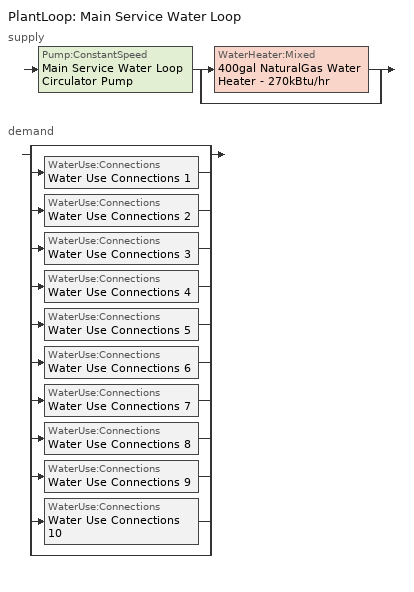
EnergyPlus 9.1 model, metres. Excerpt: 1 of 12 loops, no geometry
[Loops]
PlantLoop 'Main Service Water Loop'
 supply: Pump:ConstantSpeed 'Main Service Water Loop Circulator Pump' > split
  | WaterHeater:Mixed '400gal NaturalGas Water Heater - 270kBtu/hr'
  | bypass
 demand: split
  | bypass
  | WaterUse:Connections 'Water Use Connections 1'
  | WaterUse:Connections 'Water Use Connections 2'
  | WaterUse:Connections 'Water Use Connections 3'
  | WaterUse:Connections 'Water Use Connections 4'
  | WaterUse:Connections 'Water Use Connections 5'
  | WaterUse:Connections 'Water Use Connections 6'
  | WaterUse:Connections 'Water Use Connections 7'
  | WaterUse:Connections 'Water Use Connections 8'
  | WaterUse:Connections 'Water Use Connections 9'
  | WaterUse:Connections 'Water Use Connections 10'
  | bypass
[PlantLoop]
Main Service Water Loop: Fluid Type=Water; Plant Equipment Operation Scheme=Main Service Water Loop Operation Schemes; Maximum Loop Temperature {C}=60; Minimum Loop Temperature {C}=10; Maximum Loop Flow Rate {m3/s}=Autosize; Minimum Loop Flow Rate {m3/s}=0; Plant Loop Volume {m3}=Autocalculate; Load Distribution Scheme=Optimal; Plant Loop Demand Calculation Scheme=SingleSetpoint
[Sizing:Plant]
Main Service Water Loop: Loop Type=Heating; Design Loop Exit Temperature {C}=60; Loop Design Temperature Difference {deltaC}=5; Sizing Option=NonCoincident; Zone Timesteps in Averaging Window=1; Coincident Sizing Factor Mode=None
[PlantEquipmentOperationSchemes]
Main Service Water Loop Operation Schemes: Control Scheme Object Type 1=PlantEquipmentOperation:HeatingLoad; Control Scheme Name 1=Main Service Water Loop Heating Operation Scheme; Control Scheme Schedule Name 1=Always On Discrete
[PlantEquipmentOperation:HeatingLoad]
Main Service Water Loop Heating Operation Scheme: Load Range Lower Limit 1 {W}=0; Load Range Upper Limit 1 {W}=1000000000; Range Equipment List Name 1=Main Service Water Loop Heating Equipment List
[PlantEquipmentList]
Main Service Water Loop Heating Equipment List: WaterHeater:Mixed, 400gal NaturalGas Water Heater - 270kBtu/hr
[Pump:ConstantSpeed]
Main Service Water Loop Circulator Pump: Design Flow Rate {m3/s}=Autosize; Design Pump Head {Pa}=102043; Design Power Consumption {W}=Autosize; Motor Efficiency=0.9; Fraction of Motor Inefficiencies to Fluid Stream=0; Pump Control Type=Intermittent; Design Power Sizing Method=PowerPerFlowPerPressure; Design Electric Power per Unit Flow Rate {W/(m3/s)}=348701.1; Design Shaft Power per Unit Flow Rate per Unit Head=1.28205
[WaterHeater:Mixed]
400gal NaturalGas Water Heater - 270kBtu/hr: Tank Volume {m3}=1.51434; Setpoint Temperature Schedule=Service Water Loop Temp - 140F; Deadband Temperature Difference {deltaC}=2; Maximum Temperature Limit {C}=60; Heater Control Type=Cycle; Heater Maximum Capacity {W}=79124.2; Heater Ignition Minimum Flow Rate {m3/s}=0; Heater Ignition Delay {s}=0; Heater Fuel Type=NaturalGas; Heater Thermal Efficiency=0.78; Off Cycle Parasitic Fuel Consumption Rate {W}=127.752; Off Cycle Parasitic Fuel Type=NaturalGas; Off Cycle Parasitic Heat Fraction to Tank=0.8; On Cycle Parasitic Fuel Consumption Rate {W}=127.752; On Cycle Parasitic Fuel Type=NaturalGas; On Cycle Parasitic Heat Fraction to Tank=0; Ambient Temperature Indicator=Schedule; Ambient Temperature Schedule=Water Heater Ambient Temp Schedule - 70f; Off Cycle Loss Coefficient to Ambient Temperature {W/K}=6; Off Cycle Loss Fraction to Zone=1; On Cycle Loss Coefficient to Ambient Temperature {W/K}=6; On Cycle Loss Fraction to Zone=1; Use Side Effectiveness=1; Source Side Effectiveness=1; Use Side Design Flow Rate {m3/s}=Autosize; Source Side Design Flow Rate {m3/s}=Autosize; Indirect Water Heating Recovery Time {hr}=1.5; Source Side Flow Control Mode=IndirectHeatPrimarySetpoint
[SetpointManager:Scheduled]
Service hot water setpoint manager: Control Variable=Temperature; Schedule=Service Water Loop Temp - 140F
[WaterUse:Connections]
Name | Water Use Equipment Name 1
Water Use Connections 1 | Story 1 core space Service Water Use 2.5gal/min
Water Use Connections 2 | Story 1 east perimeter space Service Water Use 0.13gal/min
Water Use Connections 3 | Story 1 north perimeter space Service Water Use 0.13gal/min
Water Use Connections 4 | Story 1 south perimeter space Service Water Use 0.13gal/min
Water Use Connections 5 | Story 1 west perimeter space Service Water Use 0.13gal/min
Water Use Connections 6 | Story 2 core space Service Water Use 2.5gal/min
Water Use Connections 7 | Story 2 east perimeter space Service Water Use 0.13gal/min
Water Use Connections 8 | Story 2 north perimeter space Service Water Use 0.13gal/min
Water Use Connections 9 | Story 2 south perimeter space Service Water Use 0.13gal/min
Water Use Connections 10 | Story 2 west perimeter space Service Water Use 0.13gal/min
[WaterUse:Equipment] Flow Rate Fraction Schedule=NECB-A-Service Water Heating
Name | Peak Flow Rate {m3/s} | Target Temperature Schedule | Zone | Sensible Fraction Schedule | Latent Fraction Schedule
Story 1 core space Service Water Use 2.5gal/min | 0.00015785 | Schedule Ruleset 5 | ALL_ST=WholeBuilding_FL=Story 1_SCH=A | Schedule Ruleset 3 | Schedule Ruleset 4
Story 1 east perimeter space Service Water Use 0.13gal/min | 8.33871e-06 | Schedule Ruleset 8 | ALL_ST=WholeBuilding_FL=Story 1_SCH=A 4 | Schedule Ruleset 6 | Schedule Ruleset 7
Story 1 north perimeter space Service Water Use 0.13gal/min | 8.33871e-06 | Schedule Ruleset 11 | ALL_ST=WholeBuilding_FL=Story 1_SCH=A 2 | Schedule Ruleset 9 | Schedule Ruleset 10
Story 1 south perimeter space Service Water Use 0.13gal/min | 8.33871e-06 | Schedule Ruleset 14 | ALL_ST=WholeBuilding_FL=Story 1_SCH=A 3 | Schedule Ruleset 12 | Schedule Ruleset 13
Story 1 west perimeter space Service Water Use 0.13gal/min | 8.33871e-06 | Schedule Ruleset 17 | ALL_ST=WholeBuilding_FL=Story 1_SCH=A 1 | Schedule Ruleset 15 | Schedule Ruleset 16
Story 2 core space Service Water Use 2.5gal/min | 0.00015785 | Schedule Ruleset 20 | ALL_ST=WholeBuilding_FL=Story 2_SCH=A 4 | Schedule Ruleset 18 | Schedule Ruleset 19
Story 2 east perimeter space Service Water Use 0.13gal/min | 8.33871e-06 | Schedule Ruleset 23 | ALL_ST=WholeBuilding_FL=Story 2_SCH=A | Schedule Ruleset 21 | Schedule Ruleset 22
Story 2 north perimeter space Service Water Use 0.13gal/min | 8.33871e-06 | Schedule Ruleset 26 | ALL_ST=WholeBuilding_FL=Story 2_SCH=A 1 | Schedule Ruleset 24 | Schedule Ruleset 25
Story 2 south perimeter space Service Water Use 0.13gal/min | 8.33871e-06 | Schedule Ruleset 29 | ALL_ST=WholeBuilding_FL=Story 2_SCH=A 3 | Schedule Ruleset 27 | Schedule Ruleset 28
Story 2 west perimeter space Service Water Use 0.13gal/min | 8.33871e-06 | Schedule Ruleset 32 | ALL_ST=WholeBuilding_FL=Story 2_SCH=A 2 | Schedule Ruleset 30 | Schedule Ruleset 31
[Schedule:Day:Interval]
NECB-A-Service Water Heating Default; NECB-A-Service Water Heating Default|Wkdy Day: No, 07:00, 0.05, 08:00, 0.1, 10:00, 0.5, 16:00, 0.9, 17:00, 0.7, 18:00, 0.5, 19:00, 0.3, 22:00, 0.2, 24:00, 0.05
NECB-A-Service Water Heating Sat Day; NECB-A-Service Water Heating Sun|Hol Day; Schedule Day 12; Schedule Day 15; Schedule Day 18; Schedule Day 21; Schedule Day 24; Schedule Day 27; Schedule Day 30; Schedule Day 33; Schedule Day 6; Schedule Day 9: No, 24:00, 0.05
Schedule Day 10; Schedule Day 13; Schedule Day 16; Schedule Day 19; Schedule Day 22; Schedule Day 25; Schedule Day 28; Schedule Day 31; Schedule Day 34; Schedule Day 7; Service Water Loop Temp - 140F Default: No, 24:00, 60
Schedule Day 11; Schedule Day 14; Schedule Day 17; Schedule Day 20; Schedule Day 23; Schedule Day 26; Schedule Day 29; Schedule Day 32; Schedule Day 5; Schedule Day 8: No, 24:00, 0.2
Water Heater Ambient Temp Schedule - 70f Default: No, 24:00, 21.1111
[Schedule:Week:Daily]
NECB-A-Service Water Heating Week Rule - Jan1-Dec31: NECB-A-Service Water Heating Sun|Hol Day, NECB-A-Service Water Heating Default|Wkdy Day, NECB-A-Service Water Heating Default|Wkdy Day, NECB-A-Service Water Heating Default|Wkdy Day, NECB-A-Service Water Heating Default|Wkdy Day, NECB-A-Service Water Heating Default|Wkdy Day, NECB-A-Service Water Heating Sat Day, NECB-A-Service Water Heating Default, NECB-A-Service Water Heating Default, NECB-A-Service Water Heating Default, NECB-A-Service Water Heating Default, NECB-A-Service Water Heating Default
Schedule Ruleset 10 Week Rule - Jan1-Dec31: Schedule Day 12, Schedule Day 12, Schedule Day 12, Schedule Day 12, Schedule Day 12, Schedule Day 12, Schedule Day 12, Schedule Day 12, Schedule Day 12, Schedule Day 12, Schedule Day 12, Schedule Day 12
Schedule Ruleset 11 Week Rule - Jan1-Dec31: Schedule Day 13, Schedule Day 13, Schedule Day 13, Schedule Day 13, Schedule Day 13, Schedule Day 13, Schedule Day 13, Schedule Day 13, Schedule Day 13, Schedule Day 13, Schedule Day 13, Schedule Day 13
Schedule Ruleset 12 Week Rule - Jan1-Dec31: Schedule Day 14, Schedule Day 14, Schedule Day 14, Schedule Day 14, Schedule Day 14, Schedule Day 14, Schedule Day 14, Schedule Day 14, Schedule Day 14, Schedule Day 14, Schedule Day 14, Schedule Day 14
Schedule Ruleset 13 Week Rule - Jan1-Dec31: Schedule Day 15, Schedule Day 15, Schedule Day 15, Schedule Day 15, Schedule Day 15, Schedule Day 15, Schedule Day 15, Schedule Day 15, Schedule Day 15, Schedule Day 15, Schedule Day 15, Schedule Day 15
Schedule Ruleset 14 Week Rule - Jan1-Dec31: Schedule Day 16, Schedule Day 16, Schedule Day 16, Schedule Day 16, Schedule Day 16, Schedule Day 16, Schedule Day 16, Schedule Day 16, Schedule Day 16, Schedule Day 16, Schedule Day 16, Schedule Day 16
Schedule Ruleset 15 Week Rule - Jan1-Dec31: Schedule Day 17, Schedule Day 17, Schedule Day 17, Schedule Day 17, Schedule Day 17, Schedule Day 17, Schedule Day 17, Schedule Day 17, Schedule Day 17, Schedule Day 17, Schedule Day 17, Schedule Day 17
Schedule Ruleset 16 Week Rule - Jan1-Dec31: Schedule Day 18, Schedule Day 18, Schedule Day 18, Schedule Day 18, Schedule Day 18, Schedule Day 18, Schedule Day 18, Schedule Day 18, Schedule Day 18, Schedule Day 18, Schedule Day 18, Schedule Day 18
Schedule Ruleset 17 Week Rule - Jan1-Dec31: Schedule Day 19, Schedule Day 19, Schedule Day 19, Schedule Day 19, Schedule Day 19, Schedule Day 19, Schedule Day 19, Schedule Day 19, Schedule Day 19, Schedule Day 19, Schedule Day 19, Schedule Day 19
Schedule Ruleset 18 Week Rule - Jan1-Dec31: Schedule Day 20, Schedule Day 20, Schedule Day 20, Schedule Day 20, Schedule Day 20, Schedule Day 20, Schedule Day 20, Schedule Day 20, Schedule Day 20, Schedule Day 20, Schedule Day 20, Schedule Day 20
Schedule Ruleset 19 Week Rule - Jan1-Dec31: Schedule Day 21, Schedule Day 21, Schedule Day 21, Schedule Day 21, Schedule Day 21, Schedule Day 21, Schedule Day 21, Schedule Day 21, Schedule Day 21, Schedule Day 21, Schedule Day 21, Schedule Day 21
Schedule Ruleset 20 Week Rule - Jan1-Dec31: Schedule Day 22, Schedule Day 22, Schedule Day 22, Schedule Day 22, Schedule Day 22, Schedule Day 22, Schedule Day 22, Schedule Day 22, Schedule Day 22, Schedule Day 22, Schedule Day 22, Schedule Day 22
Schedule Ruleset 21 Week Rule - Jan1-Dec31: Schedule Day 23, Schedule Day 23, Schedule Day 23, Schedule Day 23, Schedule Day 23, Schedule Day 23, Schedule Day 23, Schedule Day 23, Schedule Day 23, Schedule Day 23, Schedule Day 23, Schedule Day 23
Schedule Ruleset 22 Week Rule - Jan1-Dec31: Schedule Day 24, Schedule Day 24, Schedule Day 24, Schedule Day 24, Schedule Day 24, Schedule Day 24, Schedule Day 24, Schedule Day 24, Schedule Day 24, Schedule Day 24, Schedule Day 24, Schedule Day 24
Schedule Ruleset 23 Week Rule - Jan1-Dec31: Schedule Day 25, Schedule Day 25, Schedule Day 25, Schedule Day 25, Schedule Day 25, Schedule Day 25, Schedule Day 25, Schedule Day 25, Schedule Day 25, Schedule Day 25, Schedule Day 25, Schedule Day 25
Schedule Ruleset 24 Week Rule - Jan1-Dec31: Schedule Day 26, Schedule Day 26, Schedule Day 26, Schedule Day 26, Schedule Day 26, Schedule Day 26, Schedule Day 26, Schedule Day 26, Schedule Day 26, Schedule Day 26, Schedule Day 26, Schedule Day 26
Schedule Ruleset 25 Week Rule - Jan1-Dec31: Schedule Day 27, Schedule Day 27, Schedule Day 27, Schedule Day 27, Schedule Day 27, Schedule Day 27, Schedule Day 27, Schedule Day 27, Schedule Day 27, Schedule Day 27, Schedule Day 27, Schedule Day 27
Schedule Ruleset 26 Week Rule - Jan1-Dec31: Schedule Day 28, Schedule Day 28, Schedule Day 28, Schedule Day 28, Schedule Day 28, Schedule Day 28, Schedule Day 28, Schedule Day 28, Schedule Day 28, Schedule Day 28, Schedule Day 28, Schedule Day 28
Schedule Ruleset 27 Week Rule - Jan1-Dec31: Schedule Day 29, Schedule Day 29, Schedule Day 29, Schedule Day 29, Schedule Day 29, Schedule Day 29, Schedule Day 29, Schedule Day 29, Schedule Day 29, Schedule Day 29, Schedule Day 29, Schedule Day 29
Schedule Ruleset 28 Week Rule - Jan1-Dec31: Schedule Day 30, Schedule Day 30, Schedule Day 30, Schedule Day 30, Schedule Day 30, Schedule Day 30, Schedule Day 30, Schedule Day 30, Schedule Day 30, Schedule Day 30, Schedule Day 30, Schedule Day 30
Schedule Ruleset 29 Week Rule - Jan1-Dec31: Schedule Day 31, Schedule Day 31, Schedule Day 31, Schedule Day 31, Schedule Day 31, Schedule Day 31, Schedule Day 31, Schedule Day 31, Schedule Day 31, Schedule Day 31, Schedule Day 31, Schedule Day 31
Schedule Ruleset 3 Week Rule - Jan1-Dec31: Schedule Day 5, Schedule Day 5, Schedule Day 5, Schedule Day 5, Schedule Day 5, Schedule Day 5, Schedule Day 5, Schedule Day 5, Schedule Day 5, Schedule Day 5, Schedule Day 5, Schedule Day 5
Schedule Ruleset 30 Week Rule - Jan1-Dec31: Schedule Day 32, Schedule Day 32, Schedule Day 32, Schedule Day 32, Schedule Day 32, Schedule Day 32, Schedule Day 32, Schedule Day 32, Schedule Day 32, Schedule Day 32, Schedule Day 32, Schedule Day 32
Schedule Ruleset 31 Week Rule - Jan1-Dec31: Schedule Day 33, Schedule Day 33, Schedule Day 33, Schedule Day 33, Schedule Day 33, Schedule Day 33, Schedule Day 33, Schedule Day 33, Schedule Day 33, Schedule Day 33, Schedule Day 33, Schedule Day 33
Schedule Ruleset 32 Week Rule - Jan1-Dec31: Schedule Day 34, Schedule Day 34, Schedule Day 34, Schedule Day 34, Schedule Day 34, Schedule Day 34, Schedule Day 34, Schedule Day 34, Schedule Day 34, Schedule Day 34, Schedule Day 34, Schedule Day 34
Schedule Ruleset 4 Week Rule - Jan1-Dec31: Schedule Day 6, Schedule Day 6, Schedule Day 6, Schedule Day 6, Schedule Day 6, Schedule Day 6, Schedule Day 6, Schedule Day 6, Schedule Day 6, Schedule Day 6, Schedule Day 6, Schedule Day 6
Schedule Ruleset 5 Week Rule - Jan1-Dec31: Schedule Day 7, Schedule Day 7, Schedule Day 7, Schedule Day 7, Schedule Day 7, Schedule Day 7, Schedule Day 7, Schedule Day 7, Schedule Day 7, Schedule Day 7, Schedule Day 7, Schedule Day 7
Schedule Ruleset 6 Week Rule - Jan1-Dec31: Schedule Day 8, Schedule Day 8, Schedule Day 8, Schedule Day 8, Schedule Day 8, Schedule Day 8, Schedule Day 8, Schedule Day 8, Schedule Day 8, Schedule Day 8, Schedule Day 8, Schedule Day 8
Schedule Ruleset 7 Week Rule - Jan1-Dec31: Schedule Day 9, Schedule Day 9, Schedule Day 9, Schedule Day 9, Schedule Day 9, Schedule Day 9, Schedule Day 9, Schedule Day 9, Schedule Day 9, Schedule Day 9, Schedule Day 9, Schedule Day 9
Schedule Ruleset 8 Week Rule - Jan1-Dec31: Schedule Day 10, Schedule Day 10, Schedule Day 10, Schedule Day 10, Schedule Day 10, Schedule Day 10, Schedule Day 10, Schedule Day 10, Schedule Day 10, Schedule Day 10, Schedule Day 10, Schedule Day 10
Schedule Ruleset 9 Week Rule - Jan1-Dec31: Schedule Day 11, Schedule Day 11, Schedule Day 11, Schedule Day 11, Schedule Day 11, Schedule Day 11, Schedule Day 11, Schedule Day 11, Schedule Day 11, Schedule Day 11, Schedule Day 11, Schedule Day 11
Service Water Loop Temp - 140F Week Rule - Jan1-Dec31: Service Water Loop Temp - 140F Default, Service Water Loop Temp - 140F Default, Service Water Loop Temp - 140F Default, Service Water Loop Temp - 140F Default, Service Water Loop Temp - 140F Default, Service Water Loop Temp - 140F Default, Service Water Loop Temp - 140F Default, Service Water Loop Temp - 140F Default, Service Water Loop Temp - 140F Default, Service Water Loop Temp - 140F Default, Service Water Loop Temp - 140F Default, Service Water Loop Temp - 140F Default
Water Heater Ambient Temp Schedule - 70f Week Rule - Jan1-Dec31: Water Heater Ambient Temp Schedule - 70f Default, Water Heater Ambient Temp Schedule - 70f Default, Water Heater Ambient Temp Schedule - 70f Default, Water Heater Ambient Temp Schedule - 70f Default, Water Heater Ambient Temp Schedule - 70f Default, Water Heater Ambient Temp Schedule - 70f Default, Water Heater Ambient Temp Schedule - 70f Default, Water Heater Ambient Temp Schedule - 70f Default, Water Heater Ambient Temp Schedule - 70f Default, Water Heater Ambient Temp Schedule - 70f Default, Water Heater Ambient Temp Schedule - 70f Default, Water Heater Ambient Temp Schedule - 70f Default
[Schedule:Year]
NECB-A-Service Water Heating: NECB-A-Service Water Heating Week Rule - Jan1-Dec31, 1, 1, 12, 31
Schedule Ruleset 10: Schedule Ruleset 10 Week Rule - Jan1-Dec31, 1, 1, 12, 31
Schedule Ruleset 11: Schedule Ruleset 11 Week Rule - Jan1-Dec31, 1, 1, 12, 31
Schedule Ruleset 12: Schedule Ruleset 12 Week Rule - Jan1-Dec31, 1, 1, 12, 31
Schedule Ruleset 13: Schedule Ruleset 13 Week Rule - Jan1-Dec31, 1, 1, 12, 31
Schedule Ruleset 14: Schedule Ruleset 14 Week Rule - Jan1-Dec31, 1, 1, 12, 31
Schedule Ruleset 15: Schedule Ruleset 15 Week Rule - Jan1-Dec31, 1, 1, 12, 31
Schedule Ruleset 16: Schedule Ruleset 16 Week Rule - Jan1-Dec31, 1, 1, 12, 31
Schedule Ruleset 17: Schedule Ruleset 17 Week Rule - Jan1-Dec31, 1, 1, 12, 31
Schedule Ruleset 18: Schedule Ruleset 18 Week Rule - Jan1-Dec31, 1, 1, 12, 31
Schedule Ruleset 19: Schedule Ruleset 19 Week Rule - Jan1-Dec31, 1, 1, 12, 31
Schedule Ruleset 20: Schedule Ruleset 20 Week Rule - Jan1-Dec31, 1, 1, 12, 31
Schedule Ruleset 21: Schedule Ruleset 21 Week Rule - Jan1-Dec31, 1, 1, 12, 31
Schedule Ruleset 22: Schedule Ruleset 22 Week Rule - Jan1-Dec31, 1, 1, 12, 31
Schedule Ruleset 23: Schedule Ruleset 23 Week Rule - Jan1-Dec31, 1, 1, 12, 31
Schedule Ruleset 24: Schedule Ruleset 24 Week Rule - Jan1-Dec31, 1, 1, 12, 31
Schedule Ruleset 25: Schedule Ruleset 25 Week Rule - Jan1-Dec31, 1, 1, 12, 31
Schedule Ruleset 26: Schedule Ruleset 26 Week Rule - Jan1-Dec31, 1, 1, 12, 31
Schedule Ruleset 27: Schedule Ruleset 27 Week Rule - Jan1-Dec31, 1, 1, 12, 31
Schedule Ruleset 28: Schedule Ruleset 28 Week Rule - Jan1-Dec31, 1, 1, 12, 31
Schedule Ruleset 29: Schedule Ruleset 29 Week Rule - Jan1-Dec31, 1, 1, 12, 31
Schedule Ruleset 3: Schedule Ruleset 3 Week Rule - Jan1-Dec31, 1, 1, 12, 31
Schedule Ruleset 30: Schedule Ruleset 30 Week Rule - Jan1-Dec31, 1, 1, 12, 31
Schedule Ruleset 31: Schedule Ruleset 31 Week Rule - Jan1-Dec31, 1, 1, 12, 31
Schedule Ruleset 32: Schedule Ruleset 32 Week Rule - Jan1-Dec31, 1, 1, 12, 31
Schedule Ruleset 4: Schedule Ruleset 4 Week Rule - Jan1-Dec31, 1, 1, 12, 31
Schedule Ruleset 5: Schedule Ruleset 5 Week Rule - Jan1-Dec31, 1, 1, 12, 31
Schedule Ruleset 6: Schedule Ruleset 6 Week Rule - Jan1-Dec31, 1, 1, 12, 31
Schedule Ruleset 7: Schedule Ruleset 7 Week Rule - Jan1-Dec31, 1, 1, 12, 31
Schedule Ruleset 8: Schedule Ruleset 8 Week Rule - Jan1-Dec31, 1, 1, 12, 31
Schedule Ruleset 9: Schedule Ruleset 9 Week Rule - Jan1-Dec31, 1, 1, 12, 31
Service Water Loop Temp - 140F: Service Water Loop Temp - 140F Week Rule - Jan1-Dec31, 1, 1, 12, 31
Water Heater Ambient Temp Schedule - 70f: Water Heater Ambient Temp Schedule - 70f Week Rule - Jan1-Dec31, 1, 1, 12, 31
[Schedule:Constant]
Always On Discrete: Hourly Value=1
